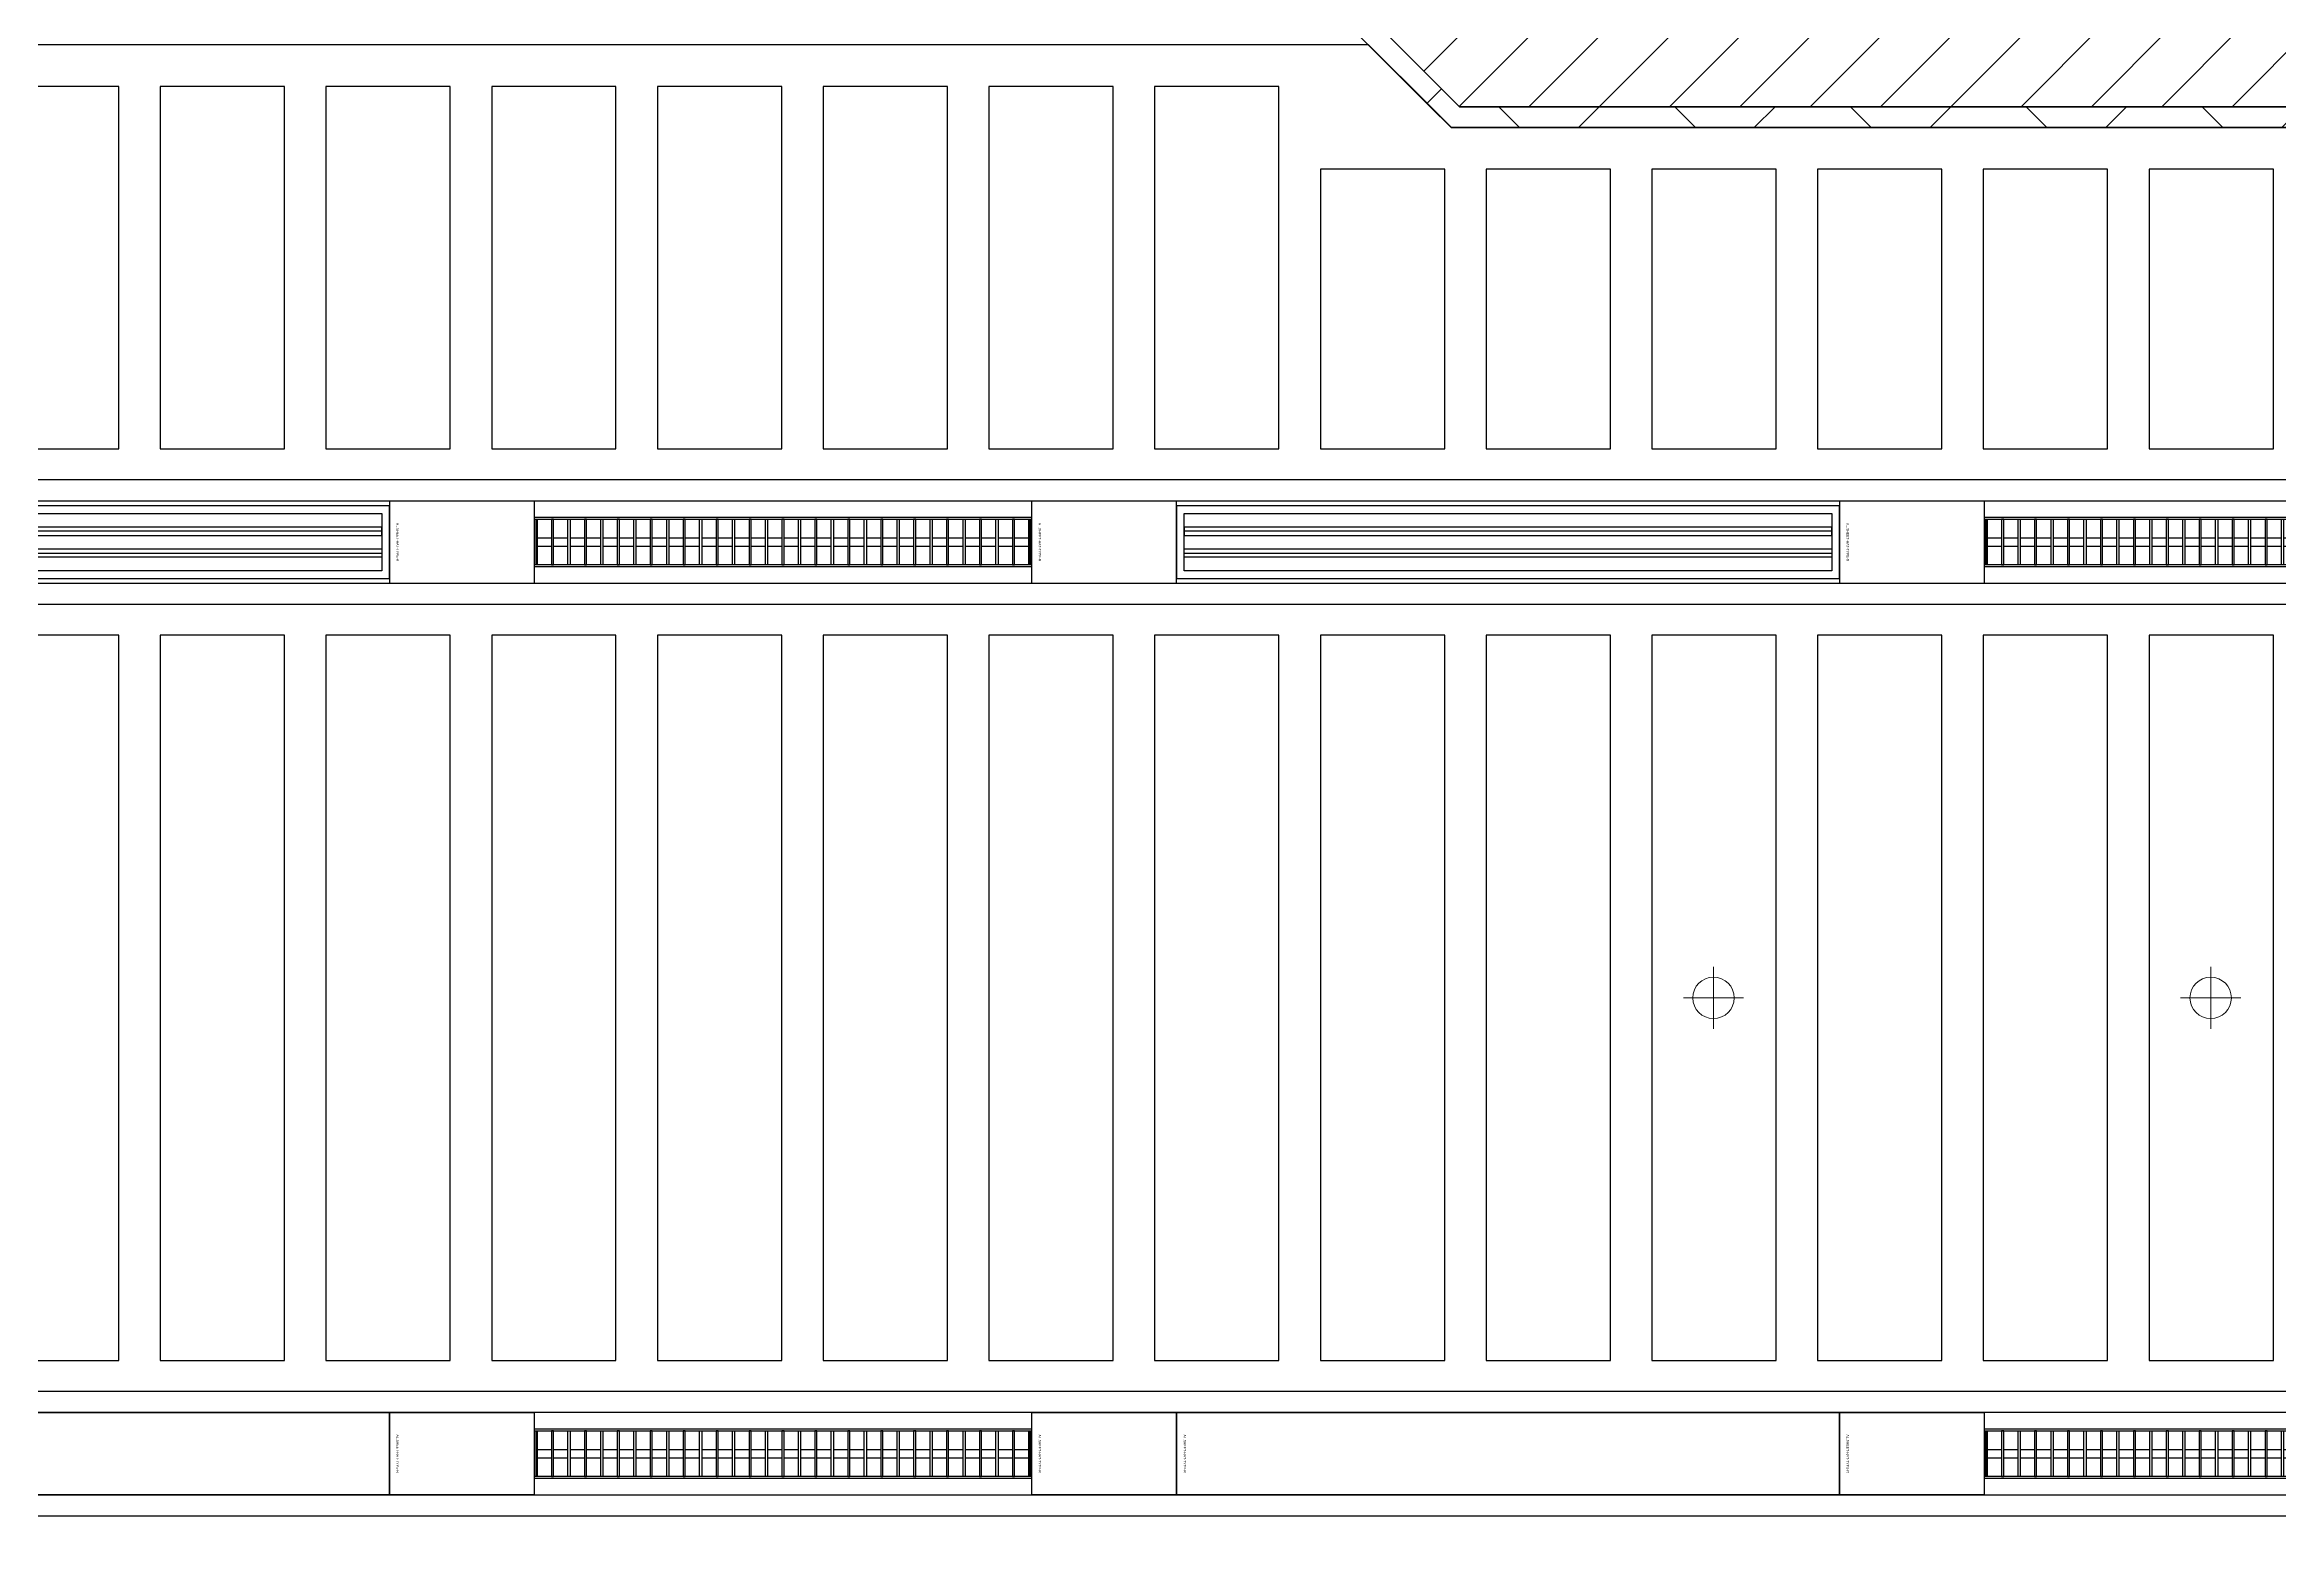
# Model space of a CAD drawing. Header units: millimetres. Extents: x -794334 to -714814, y -17806 to 22403.
# Drawn here: x -728910 to -723517, y -559 to 3029 of the extents above; entities that cross this region are included whole.
import ezdxf
from ezdxf.enums import TextEntityAlignment as Align
from ezdxf.xclip import XClip

# ---------------------------------------------------------------- set-up
doc = ezdxf.new("R2010")
doc.units = ezdxf.units.MM
doc.header["$XCLIPFRAME"] = 0
for name, color, linetype in [('000 - WIPEOUT', 250, 'Continuous'), ('001 - ASCESSORIES', 251, 'Continuous'), ('A04_TUBE SERIES', 2, 'Continuous'), ('A11_ALU.SOLID SHEET', 2, 'Continuous')]:
    doc.layers.add(name, color=color, linetype=linetype)
for name, color, linetype, lineweight in [('A-DETL-GENF', 2, 'Continuous', 9), ('A-WALL', 5, 'Continuous', 35), ('A-WALL-FNSH', 2, 'Continuous', 35), ('A-WALL-PATT', 1, 'Continuous', 35), ('E-LITE-EQPM', 2, 'Continuous', 9)]:
    doc.layers.add(name, color=color, linetype=linetype, lineweight=lineweight)
pattern_1 = [(45, (0, 0), (-84.852814, 84.852814), [])]
pattern_2 = [(45, (0, 0), (-212.13203, 212.13203), []), (135, (0, 0), (-212.13203, -212.13203), [])]

# ---------------------------------------------------------------- blocks, each defined once
blk = doc.blocks.new('*U1048')
at = {"layer": 'A11_ALU.SOLID SHEET', "color": 0}
blk.add_lwpolyline([(350, -98.8), (350, 98.8), (0, 98.8), (0, -98.8)], close=True, dxfattribs=at)
at = {"layer": 'Defpoints', "color": 250}
blk.add_point((0, 0), dxfattribs=at)
blk.add_text('AL.SHEET-HAT-TYPE-R', height=6, rotation=270, dxfattribs=at).set_placement((15, 0), align=Align.BOTTOM_CENTER)
blk = doc.blocks.new('*U1050')
at = {"layer": '001 - ASCESSORIES', "color": 0, "linetype": 'ByBlock'}
blk.add_lwpolyline([(800, 87.5), (-800, 87.5), (-800, -87.5), (800, -87.5)], close=True, dxfattribs=at)
at = {"layer": '001 - ASCESSORIES', "linetype": 'ByBlock'}
for points in [[(-781.5, 69), (781.5, 69), (781.5, -69), (-781.5, -69)], [(781.5, 36.3), (-781.5, 36.3), (-781.5, 16.3), (781.5, 16.3)], [(-781.5, -16.3), (781.5, -16.3), (781.5, -36.3), (-781.5, -36.3)]]:
    blk.add_lwpolyline(points, close=True, dxfattribs=at)
for points in [[(781.5, 26.3), (-781.5, 26.3)], [(-781.5, -26.3), (781.5, -26.3)]]:
    blk.add_lwpolyline(points, dxfattribs=at)
blk = doc.blocks.new('*U1084')
blk.add_attdef('EXTR.OVL-LENGTH_', (-25, -59.1), '', height=5)
blk.add_wipeout([(-25, 0), (25, 0), (25, 10129), (-25, 10129)]).dxf.layer = '000 - WIPEOUT'
at = {"layer": 'A04_TUBE SERIES', "color": 0}
blk.add_lwpolyline([(-25, 0), (25, 0), (25, 10129), (-25, 10129)], close=True, dxfattribs=at)
blk = doc.blocks.new('*U1037')
at = {"color": 1}
blk.add_wipeout([(600, -60), (-600, -60), (-600, 60), (600, 60)], dxfattribs=at).dxf.layer = '000 - WIPEOUT'
at = {"layer": '001 - ASCESSORIES', "color": 0}
blk.add_lwpolyline([(600, -60), (-600, -60), (-600, 60), (600, 60)], close=True, dxfattribs=at)
at = {"layer": '001 - ASCESSORIES'}
for points in [[(-593.5, -55), (-598.5, -55), (-598.5, 55), (-593.5, 55)], [(595, -55), (-595, -55), (-595, 55), (595, 55)], [(-558.8, -55), (-553.8, -55), (-553.8, 55), (-558.8, 55)], [(-514, -55), (-519, -55), (-519, 55), (-514, 55)], [(-479.3, -55), (-474.3, -55), (-474.3, 55), (-479.3, 55)], [(-434.6, -55), (-439.6, -55), (-439.6, 55), (-434.6, 55)], [(-399.8, -55), (-394.8, -55), (-394.8, 55), (-399.8, 55)], [(-355.1, -55), (-360.1, -55), (-360.1, 55), (-355.1, 55)], [(-320.4, -55), (-315.4, -55), (-315.4, 55), (-320.4, 55)], [(-275.6, -55), (-280.6, -55), (-280.6, 55), (-275.6, 55)], [(-240.9, -55), (-235.9, -55), (-235.9, 55), (-240.9, 55)], [(-196.2, -55), (-201.2, -55), (-201.2, 55), (-196.2, 55)], [(-161.4, -55), (-156.4, -55), (-156.4, 55), (-161.4, 55)], [(-116.7, -55), (-121.7, -55), (-121.7, 55), (-116.7, 55)], [(-82, -55), (-77, -55), (-77, 55), (-82, 55)], [(-37.2, -55), (-42.2, -55), (-42.2, 55), (-37.2, 55)], [(-2.5, -55), (2.5, -55), (2.5, 55), (-2.5, 55)], [(42.2, -55), (37.2, -55), (37.2, 55), (42.2, 55)], [(77, -55), (82, -55), (82, 55), (77, 55)], [(121.7, -55), (116.7, -55), (116.7, 55), (121.7, 55)], [(156.4, -55), (161.4, -55), (161.4, 55), (156.4, 55)], [(201.2, -55), (196.2, -55), (196.2, 55), (201.2, 55)], [(235.9, -55), (240.9, -55), (240.9, 55), (235.9, 55)], [(280.6, -55), (275.6, -55), (275.6, 55), (280.6, 55)], [(315.4, -55), (320.4, -55), (320.4, 55), (315.4, 55)], [(360.1, -55), (355.1, -55), (355.1, 55), (360.1, 55)], [(394.8, -55), (399.8, -55), (399.8, 55), (394.8, 55)], [(439.6, -55), (434.6, -55), (434.6, 55), (439.6, 55)], [(474.3, -55), (479.3, -55), (479.3, 55), (474.3, 55)], [(519, -55), (514, -55), (514, 55), (519, 55)], [(553.8, -55), (558.8, -55), (558.8, 55), (553.8, 55)], [(598.5, -55), (593.5, -55), (593.5, 55), (598.5, 55)]]:
    blk.add_lwpolyline(points, close=True, dxfattribs=at)
for points in [[(-593.5, 10), (-558.8, 10)], [(-553.8, 10), (-519, 10)], [(-514, 10), (-479.3, 10)], [(-474.3, 10), (-439.6, 10)], [(-434.6, 10), (-399.8, 10)], [(-394.8, 10), (-360.1, 10)], [(-355.1, 10), (-320.4, 10)], [(-315.4, 10), (-280.6, 10)], [(-275.6, 10), (-240.9, 10)], [(-235.9, 10), (-201.2, 10)], [(-196.2, 10), (-161.4, 10)], [(-156.4, 10), (-121.7, 10)], [(-116.7, 10), (-82, 10)], [(-77, 10), (-42.2, 10)], [(-37.2, 10), (-2.5, 10)], [(2.5, 10), (37.2, 10)], [(42.2, 10), (77, 10)], [(82, 10), (116.7, 10)], [(121.7, 10), (156.4, 10)], [(161.4, 10), (196.2, 10)], [(201.2, 10), (235.9, 10)], [(240.9, 10), (275.6, 10)], [(280.6, 10), (315.4, 10)], [(320.4, 10), (355.1, 10)], [(360.1, 10), (394.8, 10)], [(399.8, 10), (434.6, 10)], [(439.6, 10), (474.3, 10)], [(479.3, 10), (514, 10)], [(519, 10), (553.8, 10)], [(558.8, 10), (593.5, 10)], [(-593.5, -10), (-558.8, -10)], [(-553.8, -10), (-519, -10)], [(-514, -10), (-479.3, -10)], [(-474.3, -10), (-439.6, -10)], [(-434.6, -10), (-399.8, -10)], [(-394.8, -10), (-360.1, -10)], [(-355.1, -10), (-320.4, -10)], [(-315.4, -10), (-280.6, -10)], [(-275.6, -10), (-240.9, -10)], [(-235.9, -10), (-201.2, -10)], [(-196.2, -10), (-161.4, -10)], [(-156.4, -10), (-121.7, -10)], [(-116.7, -10), (-82, -10)], [(-77, -10), (-42.2, -10)], [(-37.2, -10), (-2.5, -10)], [(2.5, -10), (37.2, -10)], [(42.2, -10), (77, -10)], [(82, -10), (116.7, -10)], [(121.7, -10), (156.4, -10)], [(161.4, -10), (196.2, -10)], [(201.2, -10), (235.9, -10)], [(240.9, -10), (275.6, -10)], [(280.6, -10), (315.4, -10)], [(320.4, -10), (355.1, -10)], [(360.1, -10), (394.8, -10)], [(399.8, -10), (434.6, -10)], [(439.6, -10), (474.3, -10)], [(479.3, -10), (514, -10)], [(519, -10), (553.8, -10)], [(558.8, -10), (593.5, -10)]]:
    blk.add_lwpolyline(points, dxfattribs=at)
blk = doc.blocks.new('*U1063')
at = {"layer": 'A11_ALU.SOLID SHEET', "color": 0}
blk.add_lwpolyline([(1600, -98.8), (1600, 98.8), (0, 98.8), (0, -98.8)], close=True, dxfattribs=at)
at = {"layer": 'Defpoints', "color": 250}
blk.add_point((0, 0), dxfattribs=at)
blk.add_text('AL.SHEET-HAT-TYPE-R', height=6, rotation=270, dxfattribs=at).set_placement((15, 0), align=Align.BOTTOM_CENTER)
blk = doc.blocks.new('*U1087')
blk.add_attdef('EXTR.OVL-LENGTH_', (-25, -59.1), '', height=5)
blk.add_wipeout([(-25, 0), (25, 0), (25, 10129), (-25, 10129)]).dxf.layer = '000 - WIPEOUT'
at = {"layer": 'A04_TUBE SERIES', "color": 0}
blk.add_lwpolyline([(-25, 0), (25, 0), (25, 10129), (-25, 10129)], close=True, dxfattribs=at)
blk = doc.blocks.new('*U1238')
at = {"color": 3}
for points in [[(-337.5, 1750), (337.5, 1750), (337.5, 1450), (-337.5, 1450)], [(-337.5, 1350), (337.5, 1350), (337.5, 1050), (-337.5, 1050)], [(-337.5, 950), (337.5, 950), (337.5, 650), (-337.5, 650)], [(-337.5, 550), (337.5, 550), (337.5, 250), (-337.5, 250)], [(-337.5, 150), (337.5, 150), (337.5, -150), (-337.5, -150)], [(-337.5, -250), (337.5, -250), (337.5, -550), (-337.5, -550)], [(-337.5, -650), (337.5, -650), (337.5, -950), (-337.5, -950)], [(-337.5, -1050), (337.5, -1050), (337.5, -1350), (-337.5, -1350)], [(-337.5, -1450), (337.5, -1450), (337.5, -1750), (-337.5, -1750)]]:
    blk.add_wipeout(points, dxfattribs=at).dxf.layer = '000 - WIPEOUT'
at = {"layer": 'A11_ALU.SOLID SHEET', "color": 0, "linetype": 'ByBlock'}
for points in [[(-337.5, 1450), (337.5, 1450), (337.5, 1750), (-337.5, 1750)], [(-337.5, 1050), (337.5, 1050), (337.5, 1350), (-337.5, 1350)], [(-337.5, 650), (337.5, 650), (337.5, 950), (-337.5, 950)], [(-337.5, 250), (337.5, 250), (337.5, 550), (-337.5, 550)], [(-337.5, -150), (337.5, -150), (337.5, 150), (-337.5, 150)], [(-337.5, -550), (337.5, -550), (337.5, -250), (-337.5, -250)], [(-337.5, -950), (337.5, -950), (337.5, -650), (-337.5, -650)], [(-337.5, -1350), (337.5, -1350), (337.5, -1050), (-337.5, -1050)], [(-337.5, -1750), (337.5, -1750), (337.5, -1450), (-337.5, -1450)]]:
    blk.add_lwpolyline(points, close=True, dxfattribs=at)
blk = doc.blocks.new('*U1239')
at = {"color": 3}
for points in [[(-437.5, -5650), (437.5, -5650), (437.5, -5950), (-437.5, -5950)], [(-437.5, -6050), (437.5, -6050), (437.5, -6350), (-437.5, -6350)], [(-437.5, -6450), (437.5, -6450), (437.5, -6750), (-437.5, -6750)], [(-437.5, -6850), (437.5, -6850), (437.5, -7150), (-437.5, -7150)], [(-437.5, -7250), (437.5, -7250), (437.5, -7550), (-437.5, -7550)], [(-437.5, -7650), (437.5, -7650), (437.5, -7950), (-437.5, -7950)], [(-437.5, -8050), (437.5, -8050), (437.5, -8350), (-437.5, -8350)], [(-437.5, -8450), (437.5, -8450), (437.5, -8750), (-437.5, -8750)]]:
    blk.add_wipeout(points, dxfattribs=at).dxf.layer = '000 - WIPEOUT'
at = {"layer": 'A11_ALU.SOLID SHEET', "color": 0, "linetype": 'ByBlock'}
for points in [[(-437.5, -5950), (437.5, -5950), (437.5, -5650), (-437.5, -5650)], [(-437.5, -6350), (437.5, -6350), (437.5, -6050), (-437.5, -6050)], [(-437.5, -6750), (437.5, -6750), (437.5, -6450), (-437.5, -6450)], [(-437.5, -7150), (437.5, -7150), (437.5, -6850), (-437.5, -6850)], [(-437.5, -7550), (437.5, -7550), (437.5, -7250), (-437.5, -7250)], [(-437.5, -7950), (437.5, -7950), (437.5, -7650), (-437.5, -7650)], [(-437.5, -8350), (437.5, -8350), (437.5, -8050), (-437.5, -8050)], [(-437.5, -8750), (437.5, -8750), (437.5, -8450), (-437.5, -8450)]]:
    blk.add_lwpolyline(points, close=True, dxfattribs=at)
blk = doc.blocks.new('*U1268')
at = {"color": 3}
for points in [[(-875, 1750), (875, 1750), (875, 1450), (-875, 1450)], [(-875, 1350), (875, 1350), (875, 1050), (-875, 1050)], [(-875, 950), (875, 950), (875, 650), (-875, 650)], [(-875, 550), (875, 550), (875, 250), (-875, 250)], [(-875, 150), (875, 150), (875, -150), (-875, -150)], [(-875, -250), (875, -250), (875, -550), (-875, -550)], [(-875, -650), (875, -650), (875, -950), (-875, -950)], [(-875, -1050), (875, -1050), (875, -1350), (-875, -1350)], [(-875, -1450), (875, -1450), (875, -1750), (-875, -1750)], [(-875, -1850), (875, -1850), (875, -2150), (-875, -2150)], [(-875, -2250), (875, -2250), (875, -2550), (-875, -2550)], [(-875, -2650), (875, -2650), (875, -2950), (-875, -2950)], [(-875, -3050), (875, -3050), (875, -3350), (-875, -3350)], [(-875, -3450), (875, -3450), (875, -3750), (-875, -3750)]]:
    blk.add_wipeout(points, dxfattribs=at).dxf.layer = '000 - WIPEOUT'
at = {"layer": 'A11_ALU.SOLID SHEET', "color": 0, "linetype": 'ByBlock'}
for points in [[(-875, 1450), (875, 1450), (875, 1750), (-875, 1750)], [(-875, 1050), (875, 1050), (875, 1350), (-875, 1350)], [(-875, 650), (875, 650), (875, 950), (-875, 950)], [(-875, 250), (875, 250), (875, 550), (-875, 550)], [(-875, -150), (875, -150), (875, 150), (-875, 150)], [(-875, -550), (875, -550), (875, -250), (-875, -250)], [(-875, -950), (875, -950), (875, -650), (-875, -650)], [(-875, -1350), (875, -1350), (875, -1050), (-875, -1050)], [(-875, -1750), (875, -1750), (875, -1450), (-875, -1450)], [(-875, -2150), (875, -2150), (875, -1850), (-875, -1850)], [(-875, -2550), (875, -2550), (875, -2250), (-875, -2250)], [(-875, -2950), (875, -2950), (875, -2650), (-875, -2650)], [(-875, -3350), (875, -3350), (875, -3050), (-875, -3050)], [(-875, -3750), (875, -3750), (875, -3450), (-875, -3450)]]:
    blk.add_lwpolyline(points, close=True, dxfattribs=at)
blk = doc.blocks.new('*U1630')
blk.add_lwpolyline([(22690, -750), (19166.4, -750), (19116.4, -700), (18966.4, -550), (-101025.4, -550), (-101025.4, -6705), (-96300, -6705), (-96300, -7350), (-94497.6, -7350), (17250, -7350), (17250, -6850), (18300, -6850), (22690, -6850)], close=True)
for name, p in [('*U1050', (15803, -1750.5)), ('*U1048', (16603, -1750.5)), ('*U1048', (18153, -1750.5)), ('*U1050', (19303, -1750.5)), ('*U1048', (20103, -1750.5)), ('*U1063', (15003, -3950.5)), ('*U1048', (16603, -3950.5)), ('*U1048', (18153, -3950.5)), ('*U1063', (18503, -3950.5)), ('*U1048', (20103, -3950.5))]:
    blk.add_blockref(name, p)
for p in [(17553, -1750.5), (21053, -1750.5), (17553, -3950.5), (21053, -3950.5)]:
    blk.add_blockref('*U1037', p)
at = {"layer": 'A04_TUBE SERIES', "color": 0, "linetype": 'ByBlock', "rotation": 270}
for name, p in [('*U1087', (12461, -1625.5)), ('*U1084', (12461, -1875.5)), ('*U1084', (12461, -3825.5)), ('*U1084', (12461, -4075.5))]:
    blk.add_blockref(name, p, dxfattribs=at)
at = {"layer": 'A11_ALU.SOLID SHEET', "color": 0, "linetype": 'ByBlock', "rotation": 90}
for name, p in [('*U1239', (10000, -1088)), ('*U1238', (20600, -1188)), ('*U1268', (17400, -2850.5))]:
    blk.add_blockref(name, p, dxfattribs=at)
blk = doc.blocks.new('LGF_DL_SAA_LowPower_DL1a - LGF_DL_SAA_LowPower_DL1a-8854269-4150-01 CONCOURSE LEVEL - REFLECTED CEILING PLAN')
at = {"layer": 'A-DETL-GENF'}
for p, q in [((0, -75), (0, 75)), ((72.5, 0), (-72.5, 0))]:
    blk.add_line(p, q, dxfattribs=at)
blk.add_circle((0, 0), 50, dxfattribs=at)
blk = doc.blocks.new('C-1-PP19-AR-4150-01-B_20250901-115810_EXDOWNLIGHT')
at = {"layer": 'E-LITE-EQPM', "extrusion": (0, 0, -1), "rotation": 180}
for p in [(-19800, -2850.5), (-21000, -2850.5)]:
    blk.add_blockref('LGF_DL_SAA_LowPower_DL1a - LGF_DL_SAA_LowPower_DL1a-8854269-4150-01 CONCOURSE LEVEL - REFLECTED CEILING PLAN', p, dxfattribs=at)

msp = doc.modelspace()

# ---------------------------------------------------------------- block references
at = {"layer": 'A11_ALU.SOLID SHEET'}
ref = msp.add_blockref('*U1630', (-744681.2, 3579), dxfattribs=at)
XClip(ref).set_block_clipping_path([(-45802.4668593339, -9620.0029952967), (23702.8690583039, 10334.9999958097)])

# ---------------------------------------------------------------- next in the draw order: hatches: boundary and pattern name
at = {"layer": 'A-WALL-PATT', "lineweight": 9}
h = msp.add_hatch(dxfattribs=at)
h.set_pattern_fill('FP_2', color=256, style=0, pattern_type=2)
h.set_pattern_definition(pattern_1)
h.paths.add_polyline_path([(-725495.2, 2879), (-725212.4, 2879), (-726592.4, 4259), (-726592.4, 3976.2), (-726372, 3755.8)])
h = msp.add_hatch(dxfattribs=at)
h.set_pattern_fill('FP_5', color=256, style=0, pattern_type=2)
h.set_pattern_definition(pattern_2)
h.paths.add_polyline_path([(-725565.9, 2879), (-725495.2, 2879), (-726642.4, 4026.2), (-726642.4, 3955.5), (-726442.7, 3755.8)])
h = msp.add_hatch(dxfattribs=at)
h.set_pattern_fill('FP_2', color=256, style=0, pattern_type=2)
h.set_pattern_definition(pattern_1)
h.paths.add_polyline_path([(-720978.4, 2879), (-720978.4, 3079), (-725412.4, 3079), (-725212.4, 2879), (-723150.4, 2879)])
h = msp.add_hatch(dxfattribs=at)
h.set_pattern_fill('FP_5', color=256, style=0, pattern_type=2)
h.set_pattern_definition(pattern_2)
h.paths.add_polyline_path([(-720978.4, 2829), (-720978.4, 2879), (-725565.9, 2879), (-725515.9, 2829), (-723150.4, 2829)])

# ---------------------------------------------------------------- next in the draw order: linework, layer by layer
at = {"layer": 'A-WALL', "color": 7, "lineweight": 70}
for p, q in [((-725495.2, 2879), (-726592.4, 3976.2)), ((-725212.4, 2879), (-725495.2, 2879)), ((-720978.4, 2879), (-725212.4, 2879))]:
    msp.add_line(p, q, dxfattribs=at)
at = {"layer": 'A-WALL-FNSH', "color": 250}
for p, q in [((-725565.9, 2879), (-726642.4, 3955.5)), ((-726592.4, 3976.2), (-725495.2, 2879)), ((-725515.9, 2829), (-725565.9, 2879)), ((-725495.2, 2879), (-720978.4, 2879)), ((-720978.4, 2829), (-725515.9, 2829))]:
    msp.add_line(p, q, dxfattribs=at)

# ---------------------------------------------------------------- next in the draw order: block references
ref = msp.add_blockref('C-1-PP19-AR-4150-01-B_20250901-115810_EXDOWNLIGHT', (-744682.4, 3579))
XClip(ref).set_block_clipping_path([(-45801.3280238605, -9620.0029952967), (23704.0078937773, 10334.9999958097)])

doc.saveas('drawing.dxf')
